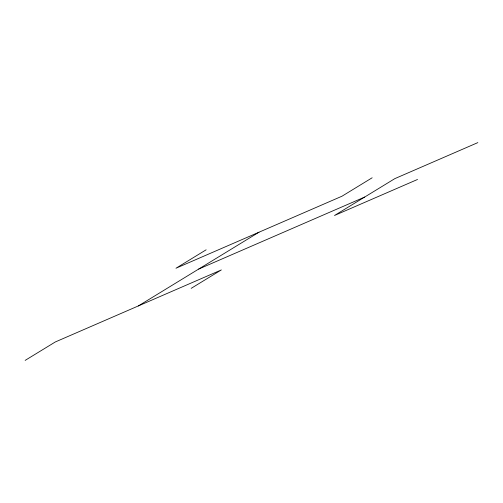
<?xml version="1.0" encoding="UTF-8"?>
<svg xmlns="http://www.w3.org/2000/svg" width="503" height="503" viewBox="0 0 503 503"><rect width="100%" height="100%" fill="white"/><g stroke="black" fill="none" stroke-linecap="round" stroke-linejoin="round"><path stroke-width="0.75" d="M25.15 360.387L55.317 341.958L221.333 269.929L191.171 288.357M206.136 249.809L175.975 268.237L341.996 196.208L372.157 177.779M138.325 305.943L258.982 232.223M477.85 142.613L394.842 178.628L334.508 215.485L417.521 179.47M198.654 269.086L364.675 197.057"/></g></svg>
